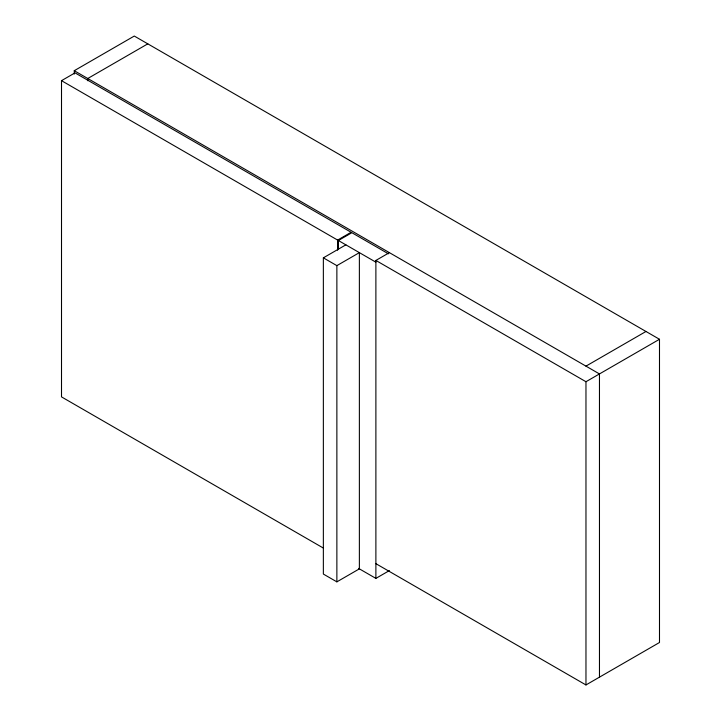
<?xml version="1.0" encoding="UTF-8"?>
<svg xmlns="http://www.w3.org/2000/svg" width="721" height="721" viewBox="0 0 721 721"><rect width="100%" height="100%" fill="white"/><g stroke="black" fill="none" stroke-linecap="round" stroke-linejoin="round"><path stroke-width="1.08" d="M74.263 74.074L74.263 70.703L134.286 36.05L659.49 339.276L659.49 642.501L585.966 684.95L375.884 563.66M61.51 80.671L75.011 72.866L351.118 232.279L337.617 240.075L61.51 80.671L61.51 396.892L323.035 547.879M147.796 43.846L87.773 78.499L87.773 80.743M338.365 249.511L338.365 240.508L351.875 232.712L388.421 253.819M323.359 257.839L336.869 265.634L359.373 252.638L359.373 568.86L336.869 581.856L323.359 574.06L323.359 257.839L345.873 244.843M389.385 570.59L375.884 578.386L375.884 260.434L389.385 252.638M585.966 366.133L645.989 331.471M375.884 260.434L585.966 381.724L659.49 339.276M74.263 70.703L599.466 373.929L599.466 677.154M338.365 240.508L375.884 262.165M358.562 568.391L375.884 578.386M585.966 381.724L585.966 684.95M337.617 240.075L337.617 250.205M336.869 265.634L336.869 581.856"/></g></svg>
